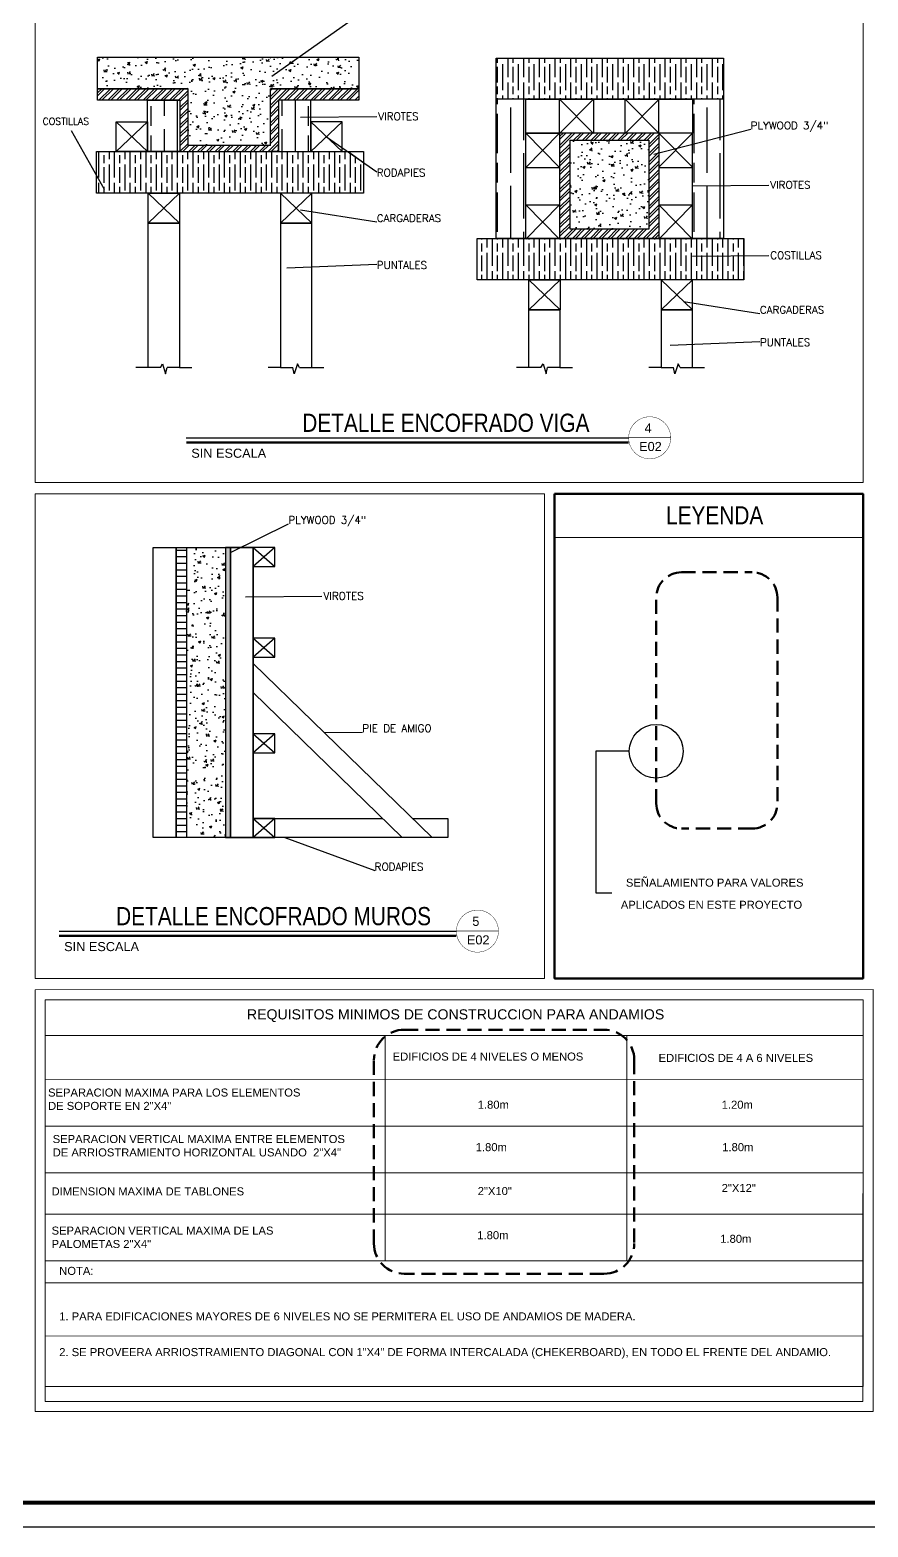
# Model space of a CAD drawing. Header units: feet. Extents: x 317 to 512, y -141 to 162.
# Drawn here: x 409.98 to 424.9, y -140.61 to -113.95 of the extents above; entities that cross this region are included whole.
import ezdxf

# ---------------------------------------------------------------- set-up
doc = ezdxf.new("R2010")
doc.units = ezdxf.units.FT
doc.header["$MEASUREMENT"] = 0
doc.linetypes.add('ACAD_ISO02W100', pattern=[15, 12, -3])
doc.linetypes.add('HIDDEN2', pattern=[0.1875, 0.125, -0.0625])
for name, color, linetype, lineweight in [('2-Detalles', 253, 'Continuous', 9), ('6-Textos', 7, 'Continuous', 20), ('Dimension', 7, 'Continuous', 5)]:
    doc.layers.add(name, color=color, linetype=linetype, lineweight=lineweight)
for name, color, linetype in [('MARCO', 1, 'Continuous'), ('MUROS', 7, 'Continuous'), ('TEXT', 2, 'Continuous'), ('TEXTO', 2, 'Continuous')]:
    doc.layers.add(name, color=color, linetype=linetype)
doc.styles.add('ARIAL', font='arial.ttf', dxfattribs={"height": 0.115})
doc.styles.add('ROMANS', font='romans.shx')
pattern_1 = [(90, (-10484.73678, 7196.02076), (0.279936, -2e-17), [0.46656, -0.093312]), (90, (-10484.64346, 7195.92744), (0.279936, -2e-17), [0.279936, -0.069984, 0.139968, -0.069984]), (90, (-10484.55015, 7195.78748), (0.279936, -2e-17), [0.46656, -0.093312])]

msp = doc.modelspace()

# ---------------------------------------------------------------- hatches: boundary and pattern name
h = msp.add_hatch()
h.set_pattern_fill('AR-CONC', color=256, scale=0.002333)
h.set_pattern_definition([(50, (-10481.1051, 7197.03284), (0.425000396, -0.037182699), [0.04443984, -0.48883824]), (355, (-10481.1051, 7197.03284), (-0.082215854, 0.445697409), [0.035551872, -0.391071955]), (100.4514447, (-10481.06967, 7197.02974), (0.342784541, 0.408514692), [0.037768053, -0.415448923]), (46.1842, (-10481.1051, 7197.15134), (0.632373187, -0.098076343), [0.06665976, -0.73325736]), (96.6355576, (-10481.0524, 7197.1432), (0.553816364, 0.577195663), [0.056652102, -0.623173947]), (351.184151, (-10481.1051, 7197.15134), (0.553816364, 0.577195663), [0.05332773, -0.586605263]), (21, (-10481.04583, 7197.1217), (0.353686052, -0.238564254), [0.04443984, -0.48883824]), (326, (-10481.04583, 7197.1217), (0.144171772, 0.429673687), [0.035551872, -0.391070592]), (71.451445, (-10481.01636, 7197.10184), (0.497857823, 0.191109435), [0.037768053, -0.415448206]), (37.5, (-10481.10508, 7197.03284), (0.0072050937, 0.1972499947), [0, -0.3863303424, 0, -0.396995904, 0, -0.39255192]), (7.5, (-10481.10508, 7197.03284), (0.1558769087, 0.233701245), [0, -0.2263469184, 0, -0.3774423744, 0, -0.149614128]), (327.5, (-10481.23722, 7197.03284), (0.3163057404, -0.013364014), [0, -0.1481328, 0, -0.462174336, 0, -0.613269792]), (317.5, (-10481.29647, 7197.03284), (0.3455557543, 0.059314918), [0, -0.19257264, 0, -0.3069311616, 0, -0.435510432])])
h.paths.add_polyline_path([(414.26038, -114.99243), (414.40587, -114.99243), (415.83499, -114.99243), (415.83499, -114.43123), (411.18241, -114.43123), (411.18241, -114.99243), (412.79339, -114.99243), (412.79339, -116.00391), (414.26038, -116.00391)])
h = msp.add_hatch()
h.set_pattern_fill('GOST_WOOD', color=256, scale=0.046656)
h.set_pattern_definition(pattern_1)
h.paths.add_polyline_path([(418.27939, -114.44908), (418.27939, -115.17784), (422.3282, -115.17784), (422.3282, -114.44908)])
h = msp.add_hatch()
h.set_pattern_fill('ANSI32', color=256, scale=0.011664)
h.set_pattern_definition([(45, (-10481.10508, 7197.03284), (-0.07855928055, 0.07855928055), []), (45, (-10481.05271, 7197.03284), (-0.07855928055, 0.07855928055), [])])
h.paths.add_polyline_path([(412.79339, -114.99243), (412.6479, -114.99243), (411.18241, -114.99243), (411.18241, -115.19836), (412.6479, -115.19836), (412.6479, -116.11293), (414.40587, -116.11293), (414.40587, -115.19836), (414.98175, -115.19836), (415.83499, -115.19836), (415.83499, -114.99243), (414.26038, -114.99243), (414.26038, -116.00391), (412.79339, -116.00391)])
h = msp.add_hatch()
h.set_pattern_fill('GOST_WOOD', color=256, scale=0.11664)
h.set_pattern_definition([(90, (-10481.1051, 7197.03284), (0.69984, -4e-17), [1.1664, -0.23328]), (90, (-10480.8718, 7196.79956), (0.69984, -4e-17), [0.69984, -0.17496, 0.34992, -0.17496]), (90, (-10480.6385, 7196.44964), (0.69984, -4e-17), [1.1664, -0.23328])])
h.paths.add_polyline_path([(412.6479, -115.19836), (412.07202, -115.19836), (412.07202, -116.11293), (412.6479, -116.11293)])
h.paths.add_polyline_path([(414.98175, -115.57994), (414.98175, -115.19836), (414.40587, -115.19836), (414.40587, -116.11293), (414.98175, -116.11293)])
h = msp.add_hatch()
h.set_pattern_fill('GOST_WOOD', color=256, scale=0.11664)
h.set_pattern_definition([(90, (-10484.7368, 7196.02076), (0.69984, -4e-17), [1.1664, -0.23328]), (90, (-10484.5035, 7195.7875), (0.69984, -4e-17), [0.69984, -0.17496, 0.34992, -0.17496]), (90, (-10484.2702, 7195.43756), (0.69984, -4e-17), [1.1664, -0.23328])])
h.paths.add_polyline_path([(418.80822, -115.78509), (418.80822, -115.17784), (418.27939, -115.17784), (418.27939, -117.6591), (418.80822, -117.6591)])
h.paths.add_polyline_path([(422.3282, -116.71693), (421.77299, -116.7221), (421.77299, -117.6591), (422.3282, -117.6591)])
h.paths.add_polyline_path([(422.3282, -115.84026), (421.77299, -115.98355), (421.77299, -116.7221), (422.3282, -116.71693)])
h.paths.add_polyline_path([(422.3282, -115.17784), (421.77299, -115.17784), (421.77299, -115.78509), (421.77299, -115.98355), (422.3282, -115.84026)])
h = msp.add_hatch()
h.set_pattern_fill('ANSI32', color=256, scale=0.011664)
h.set_pattern_definition([(45, (-10484.73678, 7196.02076), (-0.07855928055, 0.07855928055), []), (45, (-10484.6844, 7196.02076), (-0.07855928055, 0.07855928055), [])])
h.paths.add_polyline_path([(421.17262, -115.78509), (420.58019, -115.78509), (420.57777, -115.78755), (420.57777, -115.78509), (419.41101, -115.78509), (419.40859, -115.78755), (419.40859, -117.6591), (421.17262, -117.6591)])
h.paths.add_polyline_path([(419.59388, -115.91099), (420.99474, -115.91099), (420.99474, -117.49579), (419.59388, -117.49579)], flags=16)
h = msp.add_hatch()
h.set_pattern_fill('AR-CONC', color=256, scale=0.002333)
h.set_pattern_definition([(50, (-10484.73678, 7196.02076), (0.425000396, -0.037182699), [0.04443984, -0.48883824]), (355, (-10484.73678, 7196.02076), (-0.082215854, 0.445697409), [0.035551872, -0.391071955]), (100.4514447, (-10484.70136, 7196.01766), (0.342784541, 0.408514692), [0.037768053, -0.415448923]), (46.1842, (-10484.7368, 7196.13926), (0.632373187, -0.098076343), [0.06665976, -0.73325736]), (96.6355576, (-10484.6841, 7196.1311), (0.553816364, 0.577195663), [0.056652102, -0.623173947]), (351.184151, (-10484.7368, 7196.13926), (0.553816364, 0.577195663), [0.05332773, -0.586605263]), (21, (-10484.67752, 7196.10964), (0.353686052, -0.238564254), [0.04443984, -0.48883824]), (326, (-10484.67752, 7196.10964), (0.144171772, 0.429673687), [0.035551872, -0.391070592]), (71.451445, (-10484.64805, 7196.08975), (0.497857823, 0.191109435), [0.037768053, -0.415448206]), (37.5, (-10484.73678, 7196.02076), (0.0072050937, 0.1972499947), [0, -0.3863303424, 0, -0.396995904, 0, -0.39255192]), (7.5, (-10484.73678, 7196.02076), (0.1558769087, 0.233701245), [0, -0.2263469184, 0, -0.3774423744, 0, -0.149614128]), (327.5, (-10484.86891, 7196.02076), (0.3163057404, -0.013364014), [0, -0.1481328, 0, -0.462174336, 0, -0.613269792]), (317.5, (-10484.92816, 7196.02076), (0.3455557543, 0.059314918), [0, -0.19257264, 0, -0.3069311616, 0, -0.435510432])])
h.paths.add_polyline_path([(419.59388, -115.91099), (419.59388, -117.49579), (420.99474, -117.49579), (420.99474, -115.91099)])
h = msp.add_hatch()
h.set_pattern_fill('GOST_WOOD', color=256, scale=0.046656)
h.set_pattern_definition([(90, (-10481.10508, 7197.03284), (0.279936, -2e-17), [0.46656, -0.093312]), (90, (-10481.01177, 7196.93952), (0.279936, -2e-17), [0.279936, -0.069984, 0.139968, -0.069984]), (90, (-10480.91846, 7196.79956), (0.279936, -2e-17), [0.46656, -0.093312])])
h.paths.add_polyline_path([(415.91387, -116.30375), (415.64128, -116.11293), (411.16447, -116.11293), (411.16447, -116.85231), (415.91387, -116.85231)])
h = msp.add_hatch()
h.set_pattern_fill('GOST_WOOD', color=256, scale=0.046656)
h.set_pattern_definition(pattern_1)
h.paths.add_polyline_path([(417.94138, -117.6591), (417.94138, -118.39848), (422.69078, -118.39848), (422.69078, -117.6591)])
h = msp.add_hatch()
h.set_pattern_fill('ACAD_ISO08W100', color=256, scale=0.023328)
h.set_pattern_definition([(0, (-10518.55692, 7187.31918), (0, 0.11664), [0.559872, -0.069984, 0.139968, -0.069984])])
h.paths.add_polyline_path([(412.5786, -128.32907), (412.76557, -128.32907), (412.76557, -123.16441), (412.5786, -123.16441)])
h = msp.add_hatch()
h.set_pattern_fill('AR-CONC', color=256, scale=0.002333)
h.set_pattern_definition([(50, (-10518.55692, 7187.3192), (0.425000396, -0.037182699), [0.04443984, -0.48883824]), (355, (-10518.5569, 7187.3192), (-0.082215854, 0.445697409), [0.035551872, -0.391071955]), (100.4514447, (-10518.5215, 7187.3161), (0.342784541, 0.408514692), [0.037768053, -0.415448923]), (46.1842, (-10518.5569, 7187.4377), (0.632373187, -0.098076343), [0.06665976, -0.73325736]), (96.6355576, (-10518.5042, 7187.4295), (0.553816364, 0.577195663), [0.056652102, -0.623173947]), (351.184151, (-10518.5569, 7187.4377), (0.553816364, 0.577195663), [0.05332773, -0.586605263]), (21, (-10518.49767, 7187.40806), (0.353686052, -0.238564254), [0.04443984, -0.48883824]), (326, (-10518.49767, 7187.40806), (0.144171772, 0.429673687), [0.035551872, -0.391070592]), (71.451445, (-10518.4682, 7187.3882), (0.497857823, 0.191109435), [0.037768053, -0.415448206]), (37.5, (-10518.55692, 7187.31918), (0.0072050937, 0.1972499947), [0, -0.3863303424, 0, -0.396995904, 0, -0.39255192]), (7.5, (-10518.55692, 7187.31918), (0.1558769087, 0.233701245), [0, -0.2263469184, 0, -0.3774423744, 0, -0.149614128]), (327.5, (-10518.68906, 7187.31918), (0.3163057404, -0.013364014), [0, -0.1481328, 0, -0.462174336, 0, -0.613269792]), (317.5, (-10518.7483, 7187.31918), (0.3455557543, 0.059314918), [0, -0.19257264, 0, -0.3069311616, 0, -0.435510432])])
h.paths.add_polyline_path([(413.45801, -123.16441), (412.76557, -123.16441), (412.76557, -128.32907), (413.45801, -128.32907)])
h = msp.add_hatch(color=256)
h.dxf.hatch_style = 1
h.paths.add_polyline_path([(413.54643, -123.16441), (413.45801, -123.16441), (413.45801, -128.32907), (413.54643, -128.32907)])

# ---------------------------------------------------------------- linework, layer by layer
at = {"color": 2}
for p, q in [((414.28183, -114.77112, 0.74031), (415.64053, -113.81507, 0.74031)), ((414.79426, -115.50119, 0.74031), (416.15296, -115.48854, 0.74031)), ((421.08786, -116.16038, 0.74031), (422.81068, -115.71574, 0.74031)), ((411.30549, -116.78933, 0.74031), (410.71657, -115.74531, 0.74031)), ((415.2606, -115.84643, 0.74031), (416.15296, -116.47113, 0.74031)), ((421.77299, -116.7221, 0.74031), (423.13169, -116.70945, 0.74031)), ((414.79426, -117.14784, 0.74031), (416.15296, -117.36612, 0.74031)), ((414.55361, -118.18421, 0.74031), (416.15296, -118.11778, 0.74031)), ((421.77299, -117.97585, 0.74031), (423.13169, -117.9632, 0.74031)), ((421.61556, -118.77992, 0.74031), (422.97425, -118.9982, 0.74031)), ((421.37491, -119.55835, 0.74031), (422.97425, -119.49192, 0.74031)), ((413.54643, -123.25316, 0.74031), (414.58028, -122.74115, 0.74031)), ((413.81733, -124.04449, 0.74031), (415.17603, -124.03184, 0.74031)), ((415.21693, -126.45755, 0.74031), (415.89628, -126.45122, 0.74031)), ((414.51641, -128.32907, 0.74031), (416.11575, -128.9181, 0.74031))]:
    msp.add_line(p, q, dxfattribs=at)
at = {"color": 1}
for p, q in [((419.40859, -115.78509, 0.74031), (419.40859, -115.17784, 0.74031)), ((420.00895, -115.17784, 0.74031), (419.40859, -115.78755, 0.74031)), ((419.40859, -115.17784, 0.74031), (420.00895, -115.78755, 0.74031)), ((420.01919, -115.78509, 0.74031), (420.01919, -115.17784, 0.74031)), ((420.57777, -115.78509, 0.74031), (420.57777, -115.17784, 0.74031)), ((421.17814, -115.17784, 0.74031), (420.57777, -115.78755, 0.74031)), ((420.57777, -115.17784, 0.74031), (421.17814, -115.78755, 0.74031)), ((421.17262, -115.78509, 0.74031), (421.17262, -115.17784, 0.74031)), ((412.07202, -116.11293, 0.74031), (411.51432, -115.57994, 0.74031)), ((412.07202, -115.57994, 0.74031), (411.51432, -116.11293, 0.74031)), ((414.98175, -116.11293, 0.74031), (415.53945, -115.57994, 0.74031)), ((414.98175, -115.57994, 0.74031), (415.53945, -116.11293, 0.74031)), ((419.40859, -115.78509, 0.74031), (418.80822, -116.39481, 0.74031)), ((418.80822, -115.78509, 0.74031), (419.40859, -116.39481, 0.74031)), ((421.77299, -115.78195, 0.74031), (421.17262, -116.39167, 0.74031)), ((421.17262, -115.78195, 0.74031), (421.77299, -116.39167, 0.74031)), ((418.80822, -116.39481, 0.74031), (419.40859, -116.39481, 0.74031)), ((421.17262, -116.39481, 0.74031), (421.77299, -116.39481, 0.74031)), ((412.63881, -117.3853, 0.74031), (412.08111, -116.85231, 0.74031)), ((412.63881, -116.85231, 0.74031), (412.08111, -117.3853, 0.74031)), ((414.43953, -117.3853, 0.74031), (414.99723, -116.85231, 0.74031)), ((414.43953, -116.85231, 0.74031), (414.99723, -117.3853, 0.74031)), ((418.80822, -117.06235, 0.74031), (419.40859, -117.06235, 0.74031)), ((419.40859, -117.06235, 0.74031), (418.80822, -117.67207, 0.74031)), ((418.80822, -117.06235, 0.74031), (419.40859, -117.67207, 0.74031)), ((421.17262, -117.06235, 0.74031), (421.77299, -117.06235, 0.74031)), ((421.77299, -117.06235, 0.74031), (421.17262, -117.67207, 0.74031)), ((421.17262, -117.06235, 0.74031), (421.77299, -117.67207, 0.74031)), ((419.41572, -118.93148, 0.74031), (418.85802, -118.39848, 0.74031)), ((419.41572, -118.39848, 0.74031), (418.85802, -118.93148, 0.74031)), ((421.21644, -118.93148, 0.74031), (421.77414, -118.39848, 0.74031)), ((421.21644, -118.39848, 0.74031), (421.77414, -118.93148, 0.74031)), ((412.08111, -119.96048, 0.74031), (411.86539, -119.96048, 0.74031)), ((412.2992, -119.96048, 0.74031), (412.33875, -119.89494, 0.74031)), ((412.33875, -119.89494, 0.74031), (412.39369, -120.06839, 0.74031)), ((412.39369, -120.06839, 0.74031), (412.41786, -119.96048, 0.74031)), ((412.63791, -119.96048, 0.74031), (412.85941, -119.96048, 0.74031)), ((414.44043, -119.96048, 0.74031), (414.21893, -119.96048, 0.74031)), ((414.68465, -120.06839, 0.74031), (414.66048, -119.96048, 0.74031)), ((414.73959, -119.89494, 0.74031), (414.68465, -120.06839, 0.74031)), ((414.77914, -119.96048, 0.74031), (414.73959, -119.89494, 0.74031)), ((414.99723, -119.96048, 0.74031), (415.21295, -119.96048, 0.74031)), ((418.85802, -119.96048, 0.74031), (418.6423, -119.96048, 0.74031)), ((419.07611, -119.96048, 0.74031), (419.11566, -119.89494, 0.74031)), ((419.11566, -119.89494, 0.74031), (419.1706, -120.06839, 0.74031)), ((419.1706, -120.06839, 0.74031), (419.19477, -119.96048, 0.74031)), ((419.41482, -119.96048, 0.74031), (419.63633, -119.96048, 0.74031)), ((421.21734, -119.96048, 0.74031), (420.99584, -119.96048, 0.74031)), ((421.46156, -120.06839, 0.74031), (421.43739, -119.96048, 0.74031)), ((421.5165, -119.89494, 0.74031), (421.46156, -120.06839, 0.74031)), ((421.55605, -119.96048, 0.74031), (421.5165, -119.89494, 0.74031)), ((421.77414, -119.96048, 0.74031), (421.98987, -119.96048, 0.74031)), ((414.33829, -123.16441, 0.74031), (413.95336, -123.50506, 0.74031)), ((413.95336, -123.16441, 0.74031), (414.33829, -123.50506, 0.74031)), ((414.33829, -124.77974, 0.74031), (413.95336, -125.12039, 0.74031)), ((413.95336, -124.77974, 0.74031), (414.33829, -125.12039, 0.74031)), ((413.95336, -125.2289, 0.74031), (417.14166, -128.32907, 0.74031)), ((413.95336, -125.74784, 0.74031), (416.60797, -128.32907, 0.74031)), ((414.33829, -126.48298, 0.74031), (413.95336, -126.82363, 0.74031)), ((413.95336, -126.48298, 0.74031), (414.33829, -126.82363, 0.74031)), ((414.33829, -127.98842, 0.74031), (413.95336, -128.32907, 0.74031)), ((413.95336, -127.98842, 0.74031), (414.33829, -128.32907, 0.74031))]:
    msp.add_line(p, q, dxfattribs=at)
at = {"color": 1, "lineweight": 0}
for p, q in [((415.64128, -116.11293, 0.74031), (411.16447, -116.11293, 0.74031)), ((411.16447, -116.11293, 0.74031), (411.16447, -116.85231, 0.74031)), ((415.91387, -116.85231, 0.74031), (415.91387, -116.30375, 0.74031)), ((411.16447, -116.85231, 0.74031), (415.91387, -116.85231, 0.74031))]:
    msp.add_line(p, q, dxfattribs=at)
at = {"color": 2, "lineweight": 0}
msp.add_line((415.91387, -116.30375, 0.74031), (415.64128, -116.11293, 0.74031), dxfattribs=at)
at = {"color": 1, "elevation": 0.74031}
for points in [[(412.79339, -114.99243), (411.18241, -114.99243), (411.18241, -114.43123), (415.83499, -114.43123), (415.83499, -114.99243), (414.26038, -114.99243)], [(412.6479, -115.19836), (411.18241, -115.19836), (411.18241, -114.99243), (412.79339, -114.99243)], [(412.79339, -116.00391), (412.79339, -114.99243), (412.6479, -114.99243)], [(412.6479, -115.19836), (412.6479, -116.11293), (412.79339, -116.11293)], [(414.26038, -114.99243), (415.83499, -114.99243), (415.83499, -115.19836), (414.40587, -115.19836)], [(414.26038, -116.00391), (414.26038, -114.99243), (414.40587, -114.99243)], [(414.40587, -115.19836), (414.40587, -116.11293), (414.26038, -116.11293)], [(412.6479, -116.00391), (412.6479, -116.00391), (412.6479, -116.11293), (414.40587, -116.11293), (414.40587, -116.00391)], [(414.26038, -116.00391), (412.79339, -116.00391)], [(412.2992, -119.96048), (412.08111, -119.96048), (412.08111, -117.3853), (412.63791, -117.3853), (412.63791, -119.96048), (412.41786, -119.96048)], [(414.77914, -119.96048), (414.99723, -119.96048), (414.99723, -117.3853), (414.44043, -117.3853), (414.44043, -119.96048), (414.66048, -119.96048)], [(419.07611, -119.96048), (418.85802, -119.96048), (418.85802, -118.93148), (419.41482, -118.93148), (419.41482, -119.96048), (419.19477, -119.96048)], [(421.55605, -119.96048), (421.77414, -119.96048), (421.77414, -118.93148), (421.21734, -118.93148), (421.21734, -119.96048), (421.43739, -119.96048)], [(416.79133, -127.98842), (417.41773, -127.98842), (417.41773, -128.32907), (413.95336, -128.32907), (413.95336, -127.98842), (416.25764, -127.98842)]]:
    msp.add_lwpolyline(points, dxfattribs=at)
for points in [[(418.27939, -114.44908), (422.3282, -114.44908), (422.3282, -117.6591), (418.27939, -117.6591)], [(418.27939, -114.44908), (422.3282, -114.44908), (422.3282, -115.17784), (418.27939, -115.17784)], [(412.07202, -115.19836), (412.6479, -115.19836), (412.6479, -116.11293), (412.07202, -116.11293)], [(414.98175, -115.19836), (414.40587, -115.19836), (414.40587, -116.11293), (414.98175, -116.11293)], [(418.80822, -115.17784), (421.77299, -115.17784), (421.77299, -115.78509), (418.80822, -115.78509)], [(412.07202, -116.11293), (411.51432, -116.11293), (411.51432, -115.57994), (412.07202, -115.57994)], [(414.98175, -116.11293), (415.53945, -116.11293), (415.53945, -115.57994), (414.98175, -115.57994)], [(418.80822, -115.78509), (419.40859, -115.78509), (419.40859, -117.6591), (418.80822, -117.6591)], [(419.59388, -115.91099), (420.99474, -115.91099), (420.99474, -117.49579), (419.59388, -117.49579)], [(421.77299, -115.78509), (421.17262, -115.78509), (421.17262, -117.6591), (421.77299, -117.6591)], [(411.16447, -116.11293), (415.91387, -116.11293), (415.91387, -116.85231), (411.16447, -116.85231)], [(412.63881, -117.3853), (412.08111, -117.3853), (412.08111, -116.85231), (412.63881, -116.85231)], [(414.43953, -117.3853), (414.99723, -117.3853), (414.99723, -116.85231), (414.43953, -116.85231)], [(417.94138, -117.6591), (422.69078, -117.6591), (422.69078, -118.39848), (417.94138, -118.39848)], [(419.41572, -118.93148), (418.85802, -118.93148), (418.85802, -118.39848), (419.41572, -118.39848)], [(421.21644, -118.93148), (421.77414, -118.93148), (421.77414, -118.39848), (421.21644, -118.39848)], [(412.17168, -123.16441), (413.95336, -123.16441), (413.95336, -128.32907), (412.17168, -128.32907)], [(412.17168, -123.16441), (412.5786, -123.16441), (412.5786, -128.32907), (412.17168, -128.32907)], [(412.5786, -123.16441), (412.76557, -123.16441), (412.76557, -128.32907), (412.5786, -128.32907)], [(413.54643, -123.16441), (413.45801, -123.16441), (413.45801, -128.32907), (413.54643, -128.32907)], [(413.95336, -123.16441), (413.54643, -123.16441), (413.54643, -128.32907), (413.95336, -128.32907)], [(413.95336, -123.50506), (414.33829, -123.50506), (414.33829, -123.16441), (413.95336, -123.16441)], [(413.95336, -125.12039), (414.33829, -125.12039), (414.33829, -124.77974), (413.95336, -124.77974)], [(413.95336, -126.82363), (414.33829, -126.82363), (414.33829, -126.48298), (413.95336, -126.48298)], [(413.95336, -128.32907), (414.33829, -128.32907), (414.33829, -127.98842), (413.95336, -127.98842)]]:
    msp.add_lwpolyline(points, close=True, dxfattribs=at)
at = {"layer": '2-Detalles', "color": 253, "lineweight": 20}
msp.add_line((419.31933, -122.98832), (424.81109, -122.98832), dxfattribs=at)
at = {"layer": '2-Detalles', "color": 251}
for p, q in [((410.24934, -131.22051, 12.22791), (424.8109, -131.21971, 10.9555)), ((424.8109, -131.21992, 0), (424.8109, -138.10675)), ((410.24934, -131.85911, 12.22791), (424.8109, -131.85831, 10.9555)), ((416.30133, -131.85903, 11.7697), (416.30148, -135.86787, 1.44076)), ((420.60575, -131.85903, 11.7697), (420.60591, -135.86764, 1.4413)), ((410.24934, -132.64349, 1.27241), (424.8109, -132.6427, 0)), ((410.24934, -133.47427, 1.27241), (424.8109, -133.47348, 0)), ((410.24939, -134.30506, 1.27241), (424.81094, -134.30426, 0)), ((410.24943, -135.03742, 1.2724), (424.81099, -135.03663, -0.00001)), ((410.24948, -135.8682, 1.2724), (424.81103, -135.86741, -0.00001)), ((410.24935, -136.26334, 1.27241), (424.8109, -136.26255)), ((410.24935, -137.20927, 1.27241), (424.8109, -137.20848))]:
    msp.add_line(p, q, dxfattribs=at)
at = {"layer": '2-Detalles', "color": 253, "lineweight": 20}
for points in [[(410.06766, -101.6803), (424.81109, -101.6803), (424.81109, -122.00868), (410.06766, -122.00868)], [(410.06766, -122.21053), (419.13933, -122.21053), (419.13933, -130.83866), (410.06766, -130.83866)], [(410.06934, -131.04051), (424.9909, -131.03992), (424.98922, -138.55582), (410.06766, -138.55641)], [(410.06934, -131.04051), (424.9909, -131.03992), (424.98922, -138.55582), (410.06766, -138.55641)]]:
    msp.add_lwpolyline(points, close=True, dxfattribs=at)
at = {"layer": '2-Detalles', "color": 253, "lineweight": 50}
msp.add_lwpolyline([(419.31933, -122.21053), (424.81109, -122.21053), (424.81109, -130.83866), (419.31933, -130.83866)], close=True, dxfattribs=at)
at = {"layer": '2-Detalles', "color": 2, "linetype": 'HIDDEN2', "lineweight": 60, "ltscale": 2, "elevation": 0.74031}
for points in [[(421.57885, -123.60579), (422.8367, -123.60579, -0.41421356), (423.2867, -124.05579), (423.2867, -127.7216, -0.41421356), (422.8367, -128.1716), (421.57885, -128.1716, -0.41421356), (421.12885, -127.7216), (421.12885, -124.05579, -0.41421356)], [(416.64265, -131.75321), (420.19805, -131.75321, -0.41421356), (420.73805, -132.29321), (420.73805, -135.55962, -0.41421356), (420.19805, -136.09962), (416.64265, -136.09962, -0.41421356), (416.10265, -135.55962), (416.10265, -132.29321, -0.41421356)]]:
    msp.add_lwpolyline(points, format="xyb", close=True, dxfattribs=at)
at = {"layer": '2-Detalles', "color": 251, "lineweight": 13}
for points in [[(410.24934, -131.22051), (424.8109, -131.21992), (424.80922, -138.37582), (410.24766, -138.37641)], [(410.24934, -131.22051), (424.8109, -131.21992), (424.80922, -138.37582), (410.24766, -138.37641)], [(410.24934, -131.22051), (424.8109, -131.21992), (424.80922, -138.10675), (410.24767, -138.10733)], [(410.24934, -131.22051), (424.8109, -131.21992), (424.80922, -138.10675), (410.24767, -138.10733)]]:
    msp.add_lwpolyline(points, close=True, dxfattribs=at)
at = {"layer": '2-Detalles', "color": 251}
msp.add_lwpolyline([(410.24934, -131.22051), (424.8109, -131.21971), (424.8109, -138.10654), (410.24935, -138.10733)], close=True, dxfattribs=at)
at = {"layer": 'MARCO'}
msp.add_lwpolyline([(387.97006, -98.61199), (452.47006, -98.61199), (452.47006, -140.61199), (387.97006, -140.61199)], close=True, dxfattribs=at)
at = {"layer": 'MARCO', "const_width": 0.075}
msp.add_lwpolyline([(445.29759, -99.04603), (388.40409, -99.04603), (388.40409, -140.17796), (445.29759, -140.17796)], close=True, dxfattribs=at)
at = {"layer": 'MUROS'}
for p, q in [((420.64953, -126.79409, 0.74031), (420.0555, -126.79409, 0.74031)), ((420.0555, -126.79409, 0.74031), (420.0555, -129.31238, 0.74031)), ((420.0555, -129.31238, 0.74031), (420.33584, -129.31238, 0.74031))]:
    msp.add_line(p, q, dxfattribs=at)
msp.add_circle((421.12885, -126.79409, 0.74031), 0.47933, dxfattribs=at)
at = {"layer": 'TEXTO', "color": 2, "const_width": 0.00691, "elevation": -103.08892}
for points in [[(421.38703, -121.20975, -1), (420.63808, -121.20975, -1)], [(418.32, -129.9976, -1), (417.57105, -129.9976, -1)]]:
    msp.add_lwpolyline(points, format="xyb", close=True, dxfattribs=at)
at = {"layer": 'TEXTO', "color": 2, "linetype": 'Continuous', "const_width": 0.04134, "elevation": -103.08892}
for points in [[(412.75992, -121.29243), (420.63808, -121.29243)], [(410.49562, -130.08028), (417.57105, -130.08028)]]:
    msp.add_lwpolyline(points, dxfattribs=at)
at = {"layer": 'TEXTO', "color": 2, "linetype": 'Continuous', "elevation": -103.08892}
for points in [[(412.75992, -121.20975), (420.63808, -121.20975)], [(410.49562, -129.9976), (417.57105, -129.9976)]]:
    msp.add_lwpolyline(points, dxfattribs=at)
at = {"layer": 'TEXTO', "color": 2, "const_width": 0.01257, "elevation": -103.08892}
for points in [[(421.38703, -121.20975), (420.63808, -121.20975)], [(418.32, -129.9976), (417.57105, -129.9976)]]:
    msp.add_lwpolyline(points, dxfattribs=at)

# ---------------------------------------------------------------- texts
at = {"color": 2, "style": 'ROMANS'}
for s, height, p in [('VIROTES', 0.135, (416.18003, -115.55122, 0.74031)), ('COSTILLAS', 0.1215, (410.20359, -115.63397, 0.74031)), ('PLYWOOD 3/4"', 0.135, (422.81068, -115.71574, 0.74031)), ('RODAPIES', 0.135, (416.15296, -116.55509, 0.74031)), ('VIROTES', 0.135, (423.15876, -116.77212, 0.74031)), ('CARGADERAS', 0.135, (416.15299, -117.36613, 0.74031)), ('PUNTALES', 0.135, (416.15296, -118.20174, 0.74031)), ('COSTILLAS', 0.135, (423.15876, -118.02587, 0.74031)), ('CARGADERAS', 0.135, (422.97429, -118.9982, 0.74031)), ('PUNTALES', 0.135, (422.97425, -119.57588, 0.74031)), ('PLYWOOD 3/4"', 0.135, (414.58028, -122.74115, 0.74031)), ('VIROTES', 0.135, (415.2031, -124.09452, 0.74031)), ('PIE DE AMIGO', 0.135, (415.89628, -126.45122, 0.74031)), ('RODAPIES', 0.135, (416.11575, -128.9181, 0.74031))]:
    msp.add_text(s, height=height, dxfattribs=at).set_placement(p)
at = {"layer": '6-Textos', "linetype": 'ACAD_ISO02W100', "lineweight": 20, "char_height": 0.162, "attachment_point": 5, "style": 'ARIAL'}
for s, insert in [('4', (420.98395, -121.03617, -115.4363)), ('E02', (421.02589, -121.36614, -115.4363)), ('SIN ESCALA', (413.51732, -121.4859, 12.88834)), ('5', (417.91692, -129.82402, -115.4363)), ('E02', (417.95886, -130.15399, -115.4363)), ('SIN ESCALA', (411.25302, -130.27375, 12.88834))]:
    msp.add_mtext(s, dxfattribs=dict(at, insert=insert))
at = {"layer": 'Dimension', "color": 32, "linetype": 'Continuous', "lineweight": 5, "char_height": 0.324, "attachment_point": 5, "style": 'ARIAL'}
for s, insert in [('{\\fArial Narrow|b0|i0|c0|p34;DETALLE ENCOFRADO VIGA}', (417.38289, -120.94493, 12.13944)), ('{\\fArial Narrow|b0|i0|c0|p34;LEYENDA}', (422.16907, -122.59062)), ('{\\fArial Narrow|b0|i0|c0|p34;DETALLE ENCOFRADO MUROS}', (414.31586, -129.73278, 12.13944))]:
    msp.add_mtext(s, dxfattribs=dict(at, insert=insert))
at = {"layer": 'TEXT', "linetype": 'Continuous', "attachment_point": 1, "style": 'ARIAL'}
for s, insert, char_height, width in [('SEÑALAMIENTO PARA VALORES ', (420.58925, -129.0623, 0.74031), 0.1429373, 15.5405137), ('APLICADOS EN ESTE PROYECTO', (420.49858, -129.45624, 0.74031), 0.1429373, 15.5405137), (' EDIFICIOS DE 4 NIVELES O MENOS', (416.3803, -132.16008, 11.10956), 0.1429373, 7.3096247), (' EDIFICIOS DE 4 A 6 NIVELES ', (421.11495, -132.18401, 11.10956), 0.1429373, 7.3096247), (' SEPARACION MAXIMA PARA LOS ELEMENTOS\\P DE SOPORTE EN 2"X4"', (410.24449, -132.80077, 0.48991), 0.1429373, 7.3096247), (' 1.80m', (417.89516, -133.01748, 11.10956), 0.142937, 7.3096247), (' 1.20m', (422.23882, -133.01748, 11.10956), 0.142937, 7.3096247), ('SEPARACION VERTICAL MAXIMA ENTRE ELEMENTOS \\PDE ARRIOSTRAMIENTO HORIZONTAL USANDO  2"X4"', (410.38241, -133.62904, 0.48991), 0.1429373, 7.3096247), (' 1.80m', (417.8593, -133.7738, 11.10956), 0.142937, 7.3096247), (' 1.80m', (422.24824, -133.7738, 11.10956), 0.142937, 7.3096247), ('DIMENSION MAXIMA DE TABLONES', (410.36301, -134.56182, 0.48991), 0.1429373, 7.3096247), (' 2"X10"', (417.89516, -134.55524, 11.10956), 0.142937, 7.3096247), (' 2"X12"', (422.23882, -134.50115, 11.10956), 0.142937, 7.3096247), ('SEPARACION VERTICAL MAXIMA DE LAS \\PPALOMETAS 2"X4"', (410.36301, -135.25988, 0.48991), 0.1429373, 7.3096247), (' 1.80m', (417.8876, -135.34147, 11.10956), 0.142937, 7.3096247), (' 1.80m', (422.21276, -135.40643, 11.10956), 0.142937, 7.3096247), ('NOTA:', (410.4987, -135.97752, 0.48991), 0.142937, 7.3096247), ('1. PARA EDIFICACIONES MAYORES DE 6 NIVELES NO SE PERMITERA EL USO DE ANDAMIOS DE MADERA.', (410.4987, -136.78791, 0.48991), 0.1429373, 11.7478497), ('2. SE PROVEERA ARRIOSTRAMIENTO DIAGONAL CON 1"X4" DE FORMA INTERCALADA (CHEKERBOARD), EN TODO EL FRENTE DEL ANDAMIO.', (410.4987, -137.42446, 0.48991), 0.14293728, 13.7697915)]:
    msp.add_mtext(s, dxfattribs=dict(at, insert=insert, char_height=char_height, width=width))
at = {"layer": 'TEXT', "color": 6, "linetype": 'Continuous', "insert": (413.84018, -131.38945, 0.65322), "char_height": 0.18, "width": 10.334959, "attachment_point": 1, "style": 'ARIAL'}
msp.add_mtext('{\\fArial|b0|i0|c0|p34;REQUISITOS MINIMOS DE CONSTRUCCION PARA ANDAMIOS}', dxfattribs=at)

doc.saveas('drawing.dxf')
